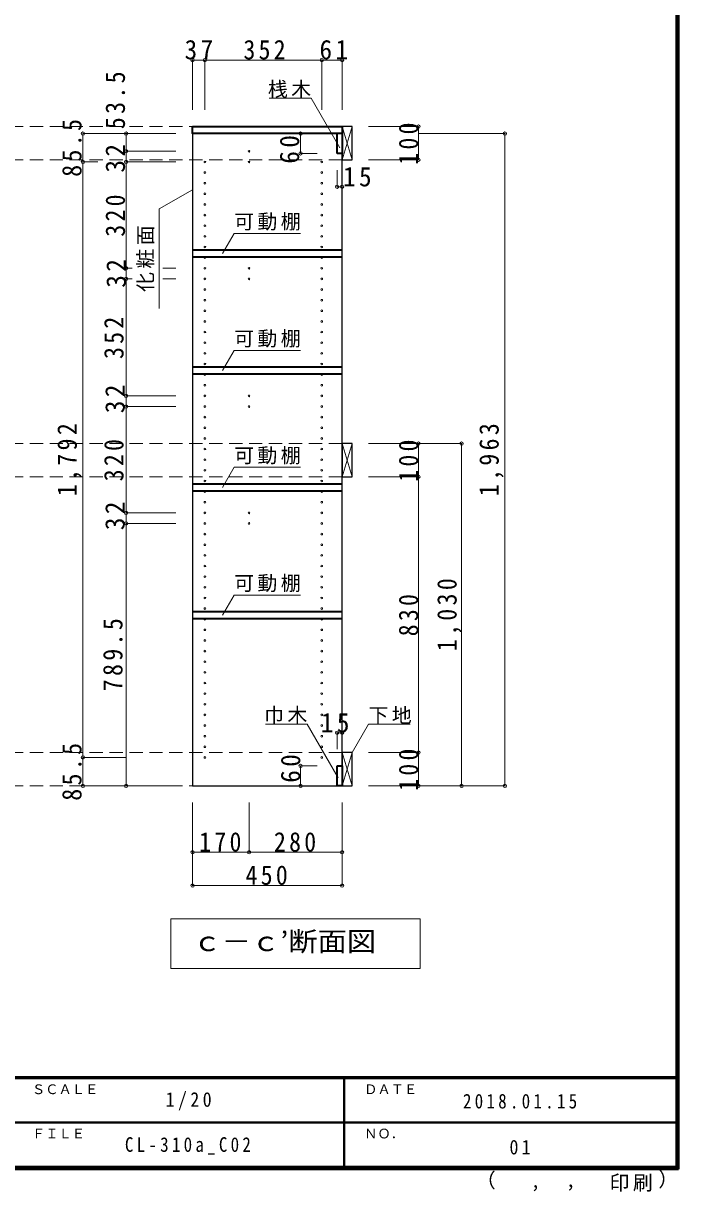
# Model space of a CAD drawing. Units: millimetres, scale not verified. Extents: x -3922 to 3878, y -2932 to 2722.
# Drawn here: x 1906 to 3878, y -2932 to 583 of the extents above; entities that cross this region are included whole.
import ezdxf
from ezdxf.enums import TextEntityAlignment as Align

# ---------------------------------------------------------------- set-up
doc = ezdxf.new("R2010")
doc.units = ezdxf.units.MM
doc.header["$LTSCALE"] = 20
doc.header["$PDMODE"] = 32
doc.header["$PDSIZE"] = 10
doc.linetypes.add('DASHED2', pattern=[3, 2, -1])
for name, color, linetype, lineweight in [('0-2', 2, 'Continuous', 35), ('0-3_固定棚', 3, 'Continuous', 25), ('0-4_可動棚', 3, 'Continuous', 25), ('0-5_側板', 4, 'Continuous', 9), ('0-7_桟木・巾木', 2, 'Continuous', 35), ('0-8', 3, 'Continuous', 25), ('0-A_文字', 7, 'Continuous', 18), ('0-B_寸法', 7, 'Continuous', 9), ('F-1_枠', 6, 'Continuous', 40)]:
    doc.layers.add(name, color=color, linetype=linetype, lineweight=lineweight)
doc.layers.add('F-A_文字', color=7, linetype='Continuous')
doc.styles.add('ＭＳ ゴシック', font='')
doc.styles.get('ＭＳ ゴシック').set_extended_font_data('MS Gothic')

msp = doc.modelspace()

# ---------------------------------------------------------------- linework, layer by layer
at = {"layer": '0-2'}
for p, q in [((2414.83, 272.73), (2864.83, 272.73)), ((2864.83, 272.73), (2864.83, 251.73))]:
    msp.add_line(p, q, dxfattribs=at)
msp.add_lwpolyline([(2864.83, 251.73), (2414.83, 251.73), (2414.83, 272.73)], dxfattribs=at)
at = {"layer": '0-3_固定棚', "color": 2, "lineweight": 35}
for p, q in [((2414.83, -802.27), (2864.83, -802.27)), ((2414.83, -823.27), (2864.83, -823.27))]:
    msp.add_line(p, q, dxfattribs=at)
at = {"layer": '0-4_可動棚', "color": 2, "lineweight": 35}
for p, q in [((2414.83, -98.27), (2864.83, -98.27)), ((2414.83, -119.27), (2864.83, -119.27)), ((2414.83, -450.27), (2864.83, -450.27)), ((2414.83, -471.27), (2864.83, -471.27)), ((2414.83, -1186.27), (2864.83, -1186.27)), ((2414.83, -1207.27), (2864.83, -1207.27))]:
    msp.add_line(p, q, dxfattribs=at)
at = {"layer": '0-5_側板', "color": 3, "lineweight": 25}
for p, q in [((2864.83, 251.73), (2414.83, 251.73)), ((2864.83, -1711.27), (2864.83, 251.73))]:
    msp.add_line(p, q, dxfattribs=at)
msp.add_lwpolyline([(2414.83, 251.73), (2414.83, -1711.27), (2864.83, -1711.27)], dxfattribs=at)
at = {"layer": '0-5_側板'}
for centre in [(2584.83, 198.23), (2451.83, 166.23), (2584.83, 166.23), (2803.83, 166.23), (2451.83, 134.23), (2803.83, 134.23), (2451.83, 102.23), (2451.83, 70.23), (2803.83, 102.23), (2803.83, 70.23), (2451.83, 38.23), (2803.83, 38.23), (2451.83, 6.23), (2803.83, 6.23), (2451.83, -25.77), (2803.83, -25.77), (2451.83, -57.77), (2803.83, -57.77), (2451.83, -89.77), (2803.83, -89.77), (2451.83, -121.77), (2803.83, -121.77), (2451.83, -153.77), (2584.83, -153.77), (2803.83, -153.77), (2451.83, -185.77), (2584.83, -185.77), (2803.83, -185.77), (2451.83, -217.77), (2803.83, -217.77), (2451.83, -249.77), (2451.83, -281.77), (2803.83, -249.77), (2803.83, -281.77), (2451.83, -313.77), (2803.83, -313.77), (2451.83, -345.77), (2803.83, -345.77), (2451.83, -377.77), (2803.83, -377.77), (2451.83, -409.77), (2803.83, -409.77), (2451.83, -441.77), (2803.83, -441.77), (2451.83, -473.77), (2803.83, -473.77), (2451.83, -505.77), (2803.83, -505.77), (2451.83, -537.77), (2584.83, -537.77), (2803.83, -537.77), (2451.83, -569.77), (2584.83, -569.77), (2803.83, -569.77), (2451.83, -601.77), (2451.83, -633.77), (2803.83, -601.77), (2803.83, -633.77), (2451.83, -665.77), (2803.83, -665.77), (2451.83, -697.77), (2803.83, -697.77), (2451.83, -729.77), (2803.83, -729.77), (2451.83, -761.77), (2803.83, -761.77), (2451.83, -793.77), (2803.83, -793.77), (2451.83, -825.77), (2803.83, -825.77), (2451.83, -857.77), (2803.83, -857.77), (2451.83, -889.77), (2584.83, -889.77), (2803.83, -889.77), (2451.83, -921.77), (2584.83, -921.77), (2803.83, -921.77), (2451.83, -953.77), (2451.83, -985.77), (2803.83, -953.77), (2803.83, -985.77), (2451.83, -1017.77), (2803.83, -1017.77), (2451.83, -1049.77), (2803.83, -1049.77), (2451.83, -1081.77), (2803.83, -1081.77), (2451.83, -1113.77), (2803.83, -1113.77), (2451.83, -1145.77), (2803.83, -1145.77), (2451.83, -1177.77), (2803.83, -1177.77), (2451.83, -1209.77), (2803.83, -1209.77), (2451.83, -1241.77), (2803.83, -1241.77), (2451.83, -1273.77), (2803.83, -1273.77), (2451.83, -1305.77), (2451.83, -1337.77), (2803.83, -1305.77), (2803.83, -1337.77), (2451.83, -1369.77), (2803.83, -1369.77), (2451.83, -1401.77), (2803.83, -1401.77), (2451.83, -1433.77), (2803.83, -1433.77), (2451.83, -1465.77), (2803.83, -1465.77), (2451.83, -1497.77), (2803.83, -1497.77), (2451.83, -1529.77), (2803.83, -1529.77), (2451.83, -1561.77), (2803.83, -1561.77), (2451.83, -1593.77), (2803.83, -1593.77), (2451.83, -1625.77), (2803.83, -1625.77)]:
    msp.add_circle(centre, 2.5, dxfattribs=at)
at = {"layer": '0-7_桟木・巾木'}
for p, q in [((2864.83, 251.73), (2849.83, 251.73)), ((2849.83, 191.73), (2849.83, 251.73)), ((2864.83, 251.73), (2864.83, 191.73)), ((2849.83, -1651.27), (2864.83, -1651.27)), ((2864.83, -1651.27), (2864.83, -1711.27))]:
    msp.add_line(p, q, dxfattribs=at)
for points in [[(2864.83, 191.73), (2853.33, 191.73), (2849.83, 191.73)], [(2864.83, -1711.27), (2849.83, -1711.27), (2849.83, -1651.27)]]:
    msp.add_lwpolyline(points, dxfattribs=at)
at = {"layer": '0-8'}
for p, q in [((2864.83, 272.73), (2864.83, 172.73)), ((2894.83, 272.73), (2864.83, 272.73)), ((2894.83, 172.73), (2894.83, 272.73)), ((2864.83, 172.73), (2894.83, 172.73)), ((2864.83, -681.27), (2864.83, -781.27)), ((2894.83, -681.27), (2864.83, -681.27)), ((2894.83, -781.27), (2894.83, -681.27)), ((2864.83, -781.27), (2894.83, -781.27)), ((2864.83, -1611.27), (2864.83, -1711.27)), ((2894.83, -1611.27), (2864.83, -1611.27)), ((2894.83, -1711.27), (2894.83, -1611.27)), ((2864.83, -1711.27), (2894.83, -1711.27))]:
    msp.add_line(p, q, dxfattribs=at)
at = {"layer": '0-8', "color": 7, "lineweight": 18}
for p, q in [((2864.83, 172.73), (2894.83, 272.73)), ((2864.83, 272.73), (2894.83, 172.73)), ((2864.83, -781.27), (2894.83, -681.27)), ((2864.83, -681.27), (2894.83, -781.27)), ((2864.83, -1711.27), (2894.83, -1611.27)), ((2864.83, -1611.27), (2894.83, -1711.27))]:
    msp.add_line(p, q, dxfattribs=at)
at = {"layer": '0-A_文字'}
for p, q in [((2414.83, 82.66), (2314.83, 24.93)), ((2314.83, -275.07), (2314.83, 24.93)), ((2504.81, -109.79), (2539.83, -49.14)), ((2739.83, -49.14), (2539.83, -49.14)), ((2504.81, -461.79), (2539.83, -401.14)), ((2739.83, -401.14), (2539.83, -401.14)), ((2504.81, -813.33), (2539.83, -752.68)), ((2739.83, -752.68), (2539.83, -752.68)), ((2504.81, -1197.79), (2539.83, -1137.14)), ((2739.83, -1137.14), (2539.83, -1137.14)), ((2760.05, -1525.68), (2634.02, -1525.68)), ((2853.43, -1687.41), (2760.05, -1525.68)), ((3099.75, -2111.27), (3099.75, -2261.27)), ((2349.75, -2261.27), (3099.75, -2261.27))]:
    msp.add_line(p, q, dxfattribs=at)
for points in [[(2858.16, 208.2), (2771.48, 358.32), (2645.46, 358.32)], [(2894.83, -1611.27), (2944.25, -1525.68), (3070.27, -1525.68)], [(3099.75, -2111.27), (2349.75, -2111.27), (2349.75, -2261.27)]]:
    msp.add_lwpolyline(points, dxfattribs=at)
at = {"layer": '0-B_寸法', "color": 4}
for p, q in [((2414.83, 472.73), (2414.83, 322.73)), ((2414.83, 472.73), (2864.83, 472.73)), ((2451.83, 472.73), (2451.83, 322.73)), ((2803.83, 472.73), (2803.83, 322.73)), ((2864.83, 472.73), (2864.83, 322.73)), ((2084.83, 251.73), (2084.83, -1711.27)), ((2084.83, 251.73), (2214.83, 251.73)), ((2214.83, 251.73), (2214.83, 198.23)), ((2364.83, 251.73), (2214.83, 251.73)), ((2739.83, 251.73), (2739.83, 191.73)), ((2739.83, 251.73), (2789.83, 251.73)), ((3094.83, 272.73), (2944.83, 272.73)), ((3094.83, 272.73), (3094.83, 172.73)), ((3354.83, 251.73), (3094.83, 251.73)), ((3354.83, 251.73), (3354.83, -1711.27)), ((2214.83, 198.23), (2214.83, 166.23)), ((2364.83, 198.23), (2214.83, 198.23)), ((2739.83, 191.73), (2789.83, 191.73)), ((2084.83, 166.23), (2129.84, 166.23)), ((2214.83, 166.23), (2214.83, -153.77)), ((2364.83, 166.23), (2214.83, 166.23)), ((2849.83, 91.73), (2849.83, 141.73)), ((2864.83, 91.73), (2864.83, 141.73)), ((3094.83, 172.73), (2944.83, 172.73)), ((2849.83, 91.73), (2864.83, 91.73)), ((2214.83, -153.77), (2214.83, -185.77)), ((2233.32, -153.77), (2214.83, -153.77)), ((2364.83, -153.77), (2325.08, -153.77)), ((2214.83, -185.77), (2214.83, -537.77)), ((2233.32, -185.77), (2214.83, -185.77)), ((2364.83, -185.77), (2325.08, -185.77)), ((2214.83, -537.77), (2214.83, -569.77)), ((2364.83, -537.77), (2214.83, -537.77)), ((2214.83, -569.77), (2214.83, -889.77)), ((2364.83, -569.77), (2214.83, -569.77)), ((3224.83, -681.27), (2944.83, -681.27)), ((3094.83, -781.27), (3094.83, -681.27)), ((3224.83, -1711.27), (3224.83, -681.27)), ((3094.83, -781.27), (2944.83, -781.27)), ((3094.83, -1611.27), (3094.83, -781.27)), ((2214.83, -889.77), (2214.83, -921.77)), ((2364.83, -889.77), (2214.83, -889.77)), ((2364.83, -921.77), (2214.83, -921.77)), ((2214.83, -1711.27), (2214.83, -921.77)), ((2849.83, -1551.27), (2864.83, -1551.27)), ((2849.83, -1551.27), (2849.83, -1601.27)), ((2864.83, -1551.27), (2864.83, -1601.27)), ((3094.83, -1611.27), (2944.83, -1611.27)), ((3094.83, -1711.27), (3094.83, -1611.27)), ((2084.83, -1625.77), (2214.83, -1625.77)), ((2739.83, -1651.27), (2739.83, -1711.27)), ((2739.83, -1651.27), (2789.83, -1651.27)), ((2084.83, -1711.27), (2214.83, -1711.27)), ((2214.83, -1711.27), (2364.83, -1711.27)), ((2739.83, -1711.27), (2789.83, -1711.27)), ((3354.83, -1711.27), (2944.83, -1711.27)), ((2414.83, -2011.27), (2414.83, -1761.27)), ((2584.83, -1911.27), (2584.83, -1761.27)), ((2864.83, -2011.27), (2864.83, -1761.27)), ((2414.83, -1911.27), (2864.83, -1911.27)), ((2414.83, -2011.27), (2864.83, -2011.27))]:
    msp.add_line(p, q, dxfattribs=at)
at = {"layer": '0-B_寸法', "color": 4, "linetype": 'DASHED2'}
for p, q in [((2864.83, 272.73), (-2981.53, 272.73)), ((2864.83, 172.73), (-2981.53, 172.73)), ((2864.83, -681.27), (-2981.53, -681.27)), ((2864.83, -781.27), (-2981.53, -781.27)), ((2864.83, -1611.27), (-2981.53, -1611.27)), ((2864.83, -1711.27), (-2981.53, -1711.27))]:
    msp.add_line(p, q, dxfattribs=at)
at = {"layer": '0-B_寸法'}
for p in [(2414.83, 472.73), (2451.83, 472.73), (2803.83, 472.73), (2864.83, 472.73), (2084.83, 251.73), (2214.83, 251.73), (2739.83, 251.73), (3094.83, 272.73), (3354.83, 251.73), (2214.83, 198.23), (2739.83, 191.73), (3094.83, 172.73), (2084.83, 166.23), (2214.83, 166.23), (2849.83, 91.73), (2864.83, 91.73), (2214.83, -153.77), (2214.83, -185.77), (2214.83, -537.77), (2214.83, -569.77), (3094.83, -681.27), (3224.83, -681.27), (3094.83, -781.27), (2214.83, -889.77), (2214.83, -921.77), (2849.83, -1551.27), (2864.83, -1551.27), (3094.83, -1611.27), (2084.83, -1625.77), (2739.83, -1651.27), (2084.83, -1711.27), (2214.83, -1711.27), (2739.83, -1711.27), (3094.83, -1711.27), (3224.83, -1711.27), (3354.83, -1711.27), (2414.83, -1911.27), (2584.83, -1911.27), (2864.83, -1911.27), (2414.83, -2011.27), (2864.83, -2011.27)]:
    msp.add_point(p, dxfattribs=at)
at = {"layer": 'F-1_枠'}
for p, q in [((3871.3, 2722.29), (3871.3, -2864.37)), ((3874.63, 2722.29), (3874.63, -2864.37)), ((3877.97, 2722.29), (3877.97, -2864.37)), ((3877.97, -2587.71), (-3922.03, -2587.71)), ((3877.97, -2591.04), (-3922.03, -2591.04)), ((2871.3, -2591.04), (2871.3, -2857.71)), ((-22.03, -2724.37), (3871.3, -2724.38)), ((3877.97, -2857.71), (-3922.03, -2857.71)), ((3877.97, -2861.04), (-3922.03, -2861.04)), ((3877.97, -2864.37), (-3922.03, -2864.37))]:
    msp.add_line(p, q, dxfattribs=at)

# ---------------------------------------------------------------- texts
at = {"layer": '0-A_文字', "style": 'ＭＳ ゴシック', "width": 1.1}
msp.add_text('ｃ－ｃ’断面図', height=58.65, dxfattribs=at).set_placement((2414.75, -2226.27), align=Align.BOTTOM_LEFT)
at = {"layer": '0-A_文字', "char_height": 43.99, "attachment_point": 7, "style": 'ＭＳ ゴシック'}
for s, insert in [('\\T1.17;桟木', (2641.48, 358.32)), ('\\T1.17;可動棚', (2539.83, -40.36)), ('\\T1.17;可動棚', (2539.83, -392.36)), ('\\T1.17;可動棚', (2539.83, -743.89)), ('\\T1.17;可動棚', (2539.83, -1128.36)), ('\\T1.17;巾木', (2630.05, -1525.68)), ('\\T1.17;下地', (2944.25, -1525.68))]:
    msp.add_mtext(s, dxfattribs=dict(at, insert=insert))
at = {"layer": '0-A_文字', "insert": (2299.83, -225.07), "char_height": 43.99, "attachment_point": 7, "rotation": 90, "style": 'ＭＳ ゴシック'}
msp.add_mtext('\\T1.17;化粧面', dxfattribs=at)
at = {"layer": '0-B_寸法', "char_height": 58.65, "attachment_point": 7, "style": 'ＭＳ ゴシック'}
for s, insert in [('\\T1.27;\\W0.95;37', (2390.83, 473.94)), ('\\T1.27;\\W0.9;352', (2567.83, 473.94)), ('\\T1.27;\\W0.95;61', (2796.83, 473.94)), ('\\T1.27;\\W0.95;15', (2867.72, 91.73)), ('\\T1.27;\\W0.95;15', (2800.99, -1551.27)), ('\\T1.27;\\W0.9;170', (2434.83, -1910.06)), ('\\T1.27;\\W0.9;280', (2659.83, -1910.06)), ('\\T1.27;\\W0.9;450', (2574.29, -2010.06))]:
    msp.add_mtext(s, dxfattribs=dict(at, insert=insert))
at = {"layer": '0-B_寸法', "char_height": 58.65, "attachment_point": 7, "rotation": 90, "style": 'ＭＳ ゴシック'}
for s, insert in [('\\T1.28;\\W0.9;53.5', (2212.22, 264.81)), ('\\T1.28;\\W0.9;85.5', (2081.51, 121.48)), ('\\T1.27;\\W0.9;100', (3094.83, 157.73)), ('\\T1.27;\\W0.95;32', (2212.22, 134.1)), ('\\T1.27;\\W0.95;60', (2736.63, 160.86)), ('\\T1.27;\\W0.9;320', (2212.22, -58.77)), ('\\T1.27;\\W0.95;32', (2214.83, -212.27)), ('\\T1.27;\\W0.9;352', (2207.92, -426.77)), ('\\T1.27;\\W0.95;32', (2211.32, -589.89)), ('\\T1.28;\\W0.9;1,792', (2081.51, -839.77)), ('\\T1.28;\\W0.9;1,963', (3351.51, -839.77)), ('\\T1.27;\\W0.9;320', (2207.92, -794.77)), ('\\T1.27;\\W0.9;100', (3094.83, -796.27)), ('\\T1.27;\\W0.95;32', (2211.32, -941.89)), ('\\T1.28;\\W0.9;1,030', (3224.83, -1306.27)), ('\\T1.27;\\W0.9;830', (3094.83, -1261.27)), ('\\T1.28;\\W0.9;789.5', (2204.83, -1426.52)), ('\\T1.28;\\W0.9;85.5', (2081.51, -1756.02)), ('\\T1.27;\\W0.9;100', (3094.83, -1726.27)), ('\\T1.27;\\W0.95;60', (2739.83, -1702.05))]:
    msp.add_mtext(s, dxfattribs=dict(at, insert=insert))
at = {"layer": 'F-A_文字', "style": 'ＭＳ ゴシック'}
for s, height, p in [('ＳＣＡＬＥ', 29.33, (1931.3, -2647.71)), ('ＤＡＴＥ', 29.33, (2931.3, -2647.71)), ('ＦＩＬＥ', 29.33, (1931.3, -2781.04)), ('ＮＯ．', 29.33, (2931.3, -2781.04)), ('（', 43.99, (3267.32, -2933.25)), ('）', 43.99, (3816.9, -2930.46)), (',', 43.99, (3432.15, -2933.25)), (',', 43.99, (3538.1, -2931.39))]:
    msp.add_text(s, height=height, dxfattribs=at).set_placement(p, align=Align.BOTTOM_LEFT)
at = {"layer": 'F-A_文字', "char_height": 43.99, "attachment_point": 7, "style": 'ＭＳ ゴシック'}
for s, insert in [('\\T1.38;\\W0.9;1/20', (2333.8, -2687.71)), ('\\T1.39;\\W0.85;2018.01.15', (3228.8, -2682.71)), ('\\T1.39;\\W0.85;CL-310a_C02', (2211.3, -2821.04)), ('\\T1.36;\\W0.9;01', (3368.8, -2821.04)), ('\\T1.17;印刷', (3670.07, -2932.32))]:
    msp.add_mtext(s, dxfattribs=dict(at, insert=insert))

doc.saveas('drawing.dxf')
